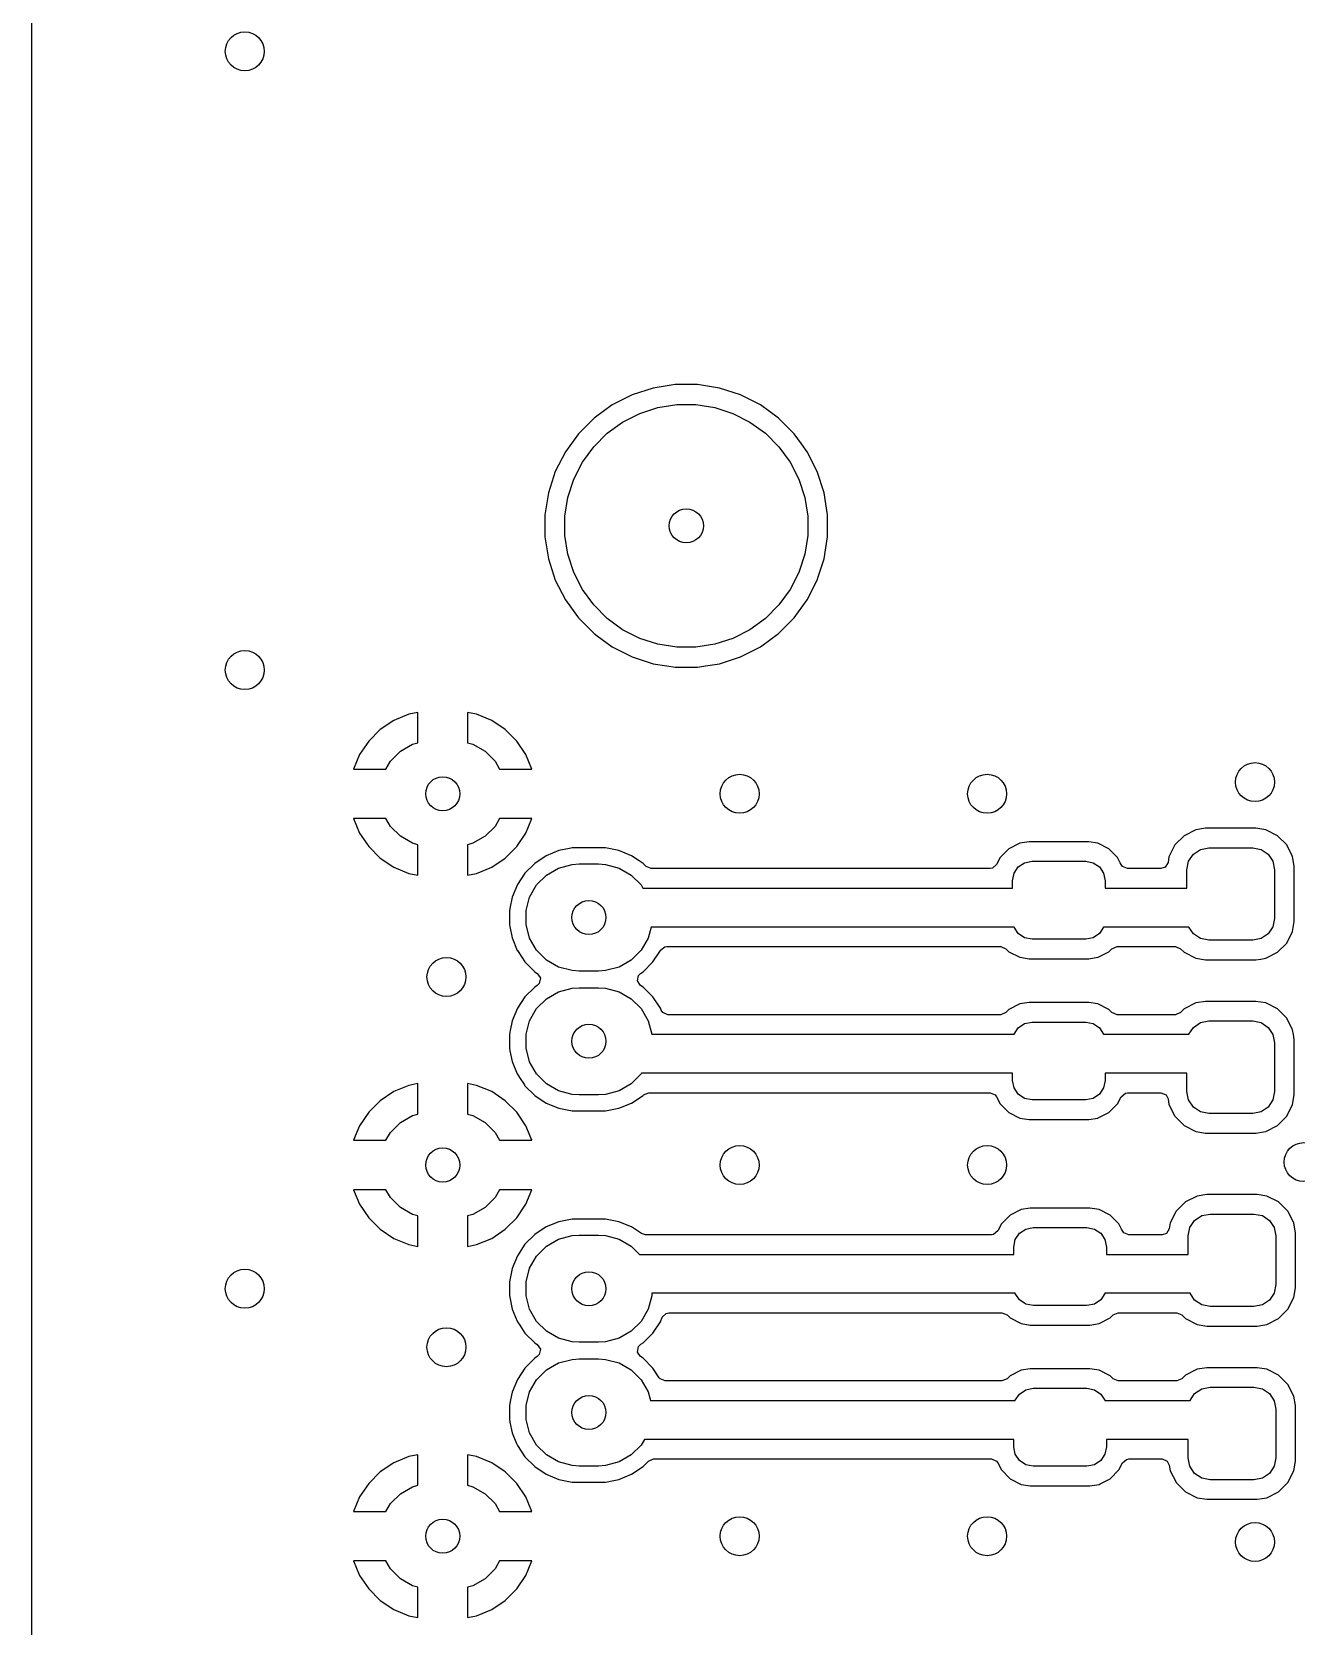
# Model space of a CAD drawing. Extents: x 2.36 to 5.14, y -5.39 to -2.61.
# Drawn here: x 2.364 to 2.875, y -4.636 to -3.992 of the extents above; entities that cross this region are included whole.
import ezdxf

# ---------------------------------------------------------------- set-up
doc = ezdxf.new("R2010")
doc.units = 0
doc.header["$MEASUREMENT"] = 0
doc.layers.add('BLACK', color=7, linetype='CONTINUOUS')

msp = doc.modelspace()

# ---------------------------------------------------------------- linework, layer by layer
at = {"layer": 'BLACK', "linetype": 'CONTINUOUS'}
for p, q in [((2.36396, -4.18724), (2.36396, -3.79236)), ((2.62393, -4.13463), (2.61505, -4.13603)), ((2.63292, -4.13463), (2.62393, -4.13463)), ((2.62393, -4.13463), (2.62393, -4.13463)), ((2.6418, -4.13603), (2.63292, -4.13463)), ((2.63292, -4.13463), (2.63292, -4.13463)), ((2.6065, -4.13881), (2.59849, -4.14289)), ((2.61505, -4.13603), (2.6065, -4.13881)), ((2.61505, -4.13603), (2.61505, -4.13603)), ((2.65035, -4.13881), (2.6418, -4.13603)), ((2.6418, -4.13603), (2.6418, -4.13603)), ((2.65118, -4.13924), (2.65035, -4.13881)), ((2.65035, -4.13881), (2.65035, -4.13881)), ((2.65035, -4.13881), (2.65035, -4.13881)), ((2.65836, -4.14289), (2.65118, -4.13924)), ((2.59122, -4.14817), (2.58487, -4.15453)), ((2.59849, -4.14289), (2.59122, -4.14817)), ((2.60271, -4.14977), (2.60959, -4.14627)), ((2.60959, -4.14627), (2.61694, -4.14388)), ((2.61694, -4.14388), (2.62456, -4.14267)), ((2.62456, -4.14267), (2.63229, -4.14267)), ((2.63229, -4.14267), (2.63991, -4.14388)), ((2.63991, -4.14388), (2.64726, -4.14627)), ((2.64726, -4.14627), (2.65414, -4.14977)), ((2.66563, -4.14817), (2.65836, -4.14289)), ((2.67198, -4.15453), (2.66563, -4.14817)), ((2.66563, -4.14817), (2.66563, -4.14817)), ((2.66563, -4.14817), (2.66563, -4.14817)), ((2.58487, -4.15453), (2.57958, -4.1618)), ((2.591, -4.15977), (2.59646, -4.15431)), ((2.59646, -4.15431), (2.60271, -4.14977)), ((2.65414, -4.14977), (2.66039, -4.15431)), ((2.66039, -4.15431), (2.66585, -4.15977)), ((2.67498, -4.15865), (2.67198, -4.15453)), ((2.67198, -4.15453), (2.67198, -4.15453)), ((2.67198, -4.15453), (2.67198, -4.15453)), ((2.58646, -4.16602), (2.591, -4.15977)), ((2.66585, -4.15977), (2.67039, -4.16602)), ((2.67727, -4.1618), (2.67498, -4.15865)), ((2.57958, -4.1618), (2.5755, -4.16981)), ((2.58296, -4.1729), (2.58646, -4.16602)), ((2.67039, -4.16602), (2.67389, -4.1729)), ((2.68135, -4.16981), (2.67727, -4.1618)), ((2.5755, -4.16981), (2.57273, -4.17836)), ((2.58057, -4.18024), (2.58296, -4.1729)), ((2.67389, -4.1729), (2.67628, -4.18024)), ((2.68413, -4.17836), (2.68135, -4.16981)), ((2.68135, -4.16981), (2.68135, -4.16981)), ((2.68135, -4.16981), (2.68135, -4.16981)), ((2.57273, -4.17836), (2.57132, -4.18724)), ((2.57273, -4.17836), (2.57273, -4.17836)), ((2.57936, -4.18787), (2.58057, -4.18024)), ((2.67628, -4.18024), (2.67749, -4.18787)), ((2.68553, -4.18724), (2.68413, -4.17836)), ((2.68413, -4.17836), (2.68413, -4.17836)), ((2.68413, -4.17836), (2.68413, -4.17836)), ((2.36396, -4.29), (2.36396, -4.18724)), ((2.57132, -4.18724), (2.57132, -4.19623)), ((2.68553, -4.19623), (2.68553, -4.18724)), ((2.57936, -4.19559), (2.57936, -4.18787)), ((2.67749, -4.18787), (2.67749, -4.19559)), ((2.57132, -4.19623), (2.57273, -4.2051)), ((2.58057, -4.20322), (2.57936, -4.19559)), ((2.67749, -4.19559), (2.67628, -4.20322)), ((2.68413, -4.2051), (2.68553, -4.19623)), ((2.57273, -4.2051), (2.57273, -4.20511)), ((2.57273, -4.20511), (2.5755, -4.21365)), ((2.58296, -4.21057), (2.58057, -4.20322)), ((2.67628, -4.20322), (2.67389, -4.21057)), ((2.68178, -4.21231), (2.68413, -4.20511)), ((2.68413, -4.20511), (2.68413, -4.2051)), ((2.68413, -4.2051), (2.68413, -4.2051)), ((2.58646, -4.21745), (2.58296, -4.21057)), ((2.67389, -4.21057), (2.67039, -4.21745)), ((2.68135, -4.21365), (2.68178, -4.21231)), ((2.5755, -4.21365), (2.57958, -4.22166)), ((2.591, -4.22369), (2.58646, -4.21745)), ((2.67039, -4.21745), (2.66585, -4.22369)), ((2.67727, -4.22166), (2.68135, -4.21365)), ((2.57958, -4.22166), (2.5844, -4.2283)), ((2.59646, -4.22915), (2.591, -4.22369)), ((2.66585, -4.22369), (2.66039, -4.22915)), ((2.67198, -4.22893), (2.67727, -4.22166)), ((2.5844, -4.2283), (2.58487, -4.22893)), ((2.58487, -4.22893), (2.59122, -4.23529)), ((2.60271, -4.23369), (2.59646, -4.22915)), ((2.66039, -4.22915), (2.65414, -4.23369)), ((2.66563, -4.23529), (2.67198, -4.22893)), ((2.59122, -4.23529), (2.59122, -4.23529)), ((2.59122, -4.23529), (2.59122, -4.23529)), ((2.59122, -4.23529), (2.59239, -4.23614)), ((2.59239, -4.23614), (2.59849, -4.24057)), ((2.60959, -4.2372), (2.60271, -4.23369)), ((2.61694, -4.23959), (2.60959, -4.2372)), ((2.64726, -4.2372), (2.63991, -4.23959)), ((2.65414, -4.23369), (2.64726, -4.2372)), ((2.65836, -4.24057), (2.66563, -4.23529)), ((2.59849, -4.24057), (2.6065, -4.24465)), ((2.6065, -4.24465), (2.6065, -4.24465)), ((2.6065, -4.24465), (2.6065, -4.24465)), ((2.6065, -4.24465), (2.61505, -4.24743)), ((2.62456, -4.24079), (2.61694, -4.23959)), ((2.63229, -4.24079), (2.62456, -4.24079)), ((2.63991, -4.23959), (2.63229, -4.24079)), ((2.6418, -4.24743), (2.65035, -4.24465)), ((2.65035, -4.24465), (2.65836, -4.24057)), ((2.65035, -4.24465), (2.65035, -4.24465)), ((2.65035, -4.24465), (2.65035, -4.24465)), ((2.61505, -4.24743), (2.61505, -4.24743)), ((2.61505, -4.24743), (2.61505, -4.24743)), ((2.61505, -4.24743), (2.62061, -4.24831)), ((2.62061, -4.24831), (2.62393, -4.24884)), ((2.62393, -4.24884), (2.62393, -4.24884)), ((2.62393, -4.24884), (2.63292, -4.24884)), ((2.63292, -4.24884), (2.63624, -4.24831)), ((2.63624, -4.24831), (2.6418, -4.24743)), ((2.6418, -4.24743), (2.6418, -4.24743)), ((2.6418, -4.24743), (2.6418, -4.24743)), ((2.51021, -4.27034), (2.50473, -4.27401)), ((2.5163, -4.26782), (2.51021, -4.27034)), ((2.52, -4.26709), (2.5163, -4.26782)), ((2.5163, -4.26782), (2.5163, -4.26782)), ((2.52, -4.2794), (2.52, -4.26709)), ((2.5437, -4.26782), (2.54, -4.26709)), ((2.54, -4.26709), (2.54, -4.2794)), ((2.54979, -4.27034), (2.5437, -4.26782)), ((2.5437, -4.26782), (2.5437, -4.26782)), ((2.55527, -4.27401), (2.54979, -4.27034)), ((2.50473, -4.27401), (2.50007, -4.27867)), ((2.50473, -4.27401), (2.50473, -4.27401)), ((2.55993, -4.27867), (2.55527, -4.27401)), ((2.50007, -4.27867), (2.49641, -4.28415)), ((2.50007, -4.27867), (2.50007, -4.27867)), ((2.50888, -4.28682), (2.51288, -4.28282)), ((2.51288, -4.28282), (2.51778, -4.27999)), ((2.51778, -4.27999), (2.52, -4.2794)), ((2.54, -4.2794), (2.54222, -4.27999)), ((2.54222, -4.27999), (2.54712, -4.28282)), ((2.54712, -4.28282), (2.55112, -4.28682)), ((2.56359, -4.28415), (2.55993, -4.27867)), ((2.36396, -4.34723), (2.36396, -4.29)), ((2.49641, -4.28415), (2.49398, -4.29)), ((2.49398, -4.29), (2.50705, -4.29)), ((2.49398, -4.29), (2.49398, -4.29)), ((2.50705, -4.29), (2.50888, -4.28682)), ((2.55112, -4.28682), (2.55295, -4.29)), ((2.55295, -4.29), (2.56602, -4.29)), ((2.56602, -4.29), (2.56359, -4.28415)), ((2.56602, -4.29), (2.56602, -4.29)), ((2.49398, -4.31), (2.49641, -4.31585)), ((2.50705, -4.31), (2.49398, -4.31)), ((2.49641, -4.31585), (2.50007, -4.32133)), ((2.50888, -4.31318), (2.50705, -4.31)), ((2.51288, -4.31718), (2.50888, -4.31318)), ((2.55112, -4.31318), (2.54712, -4.31718)), ((2.55295, -4.31), (2.55112, -4.31318)), ((2.56602, -4.31), (2.55295, -4.31)), ((2.55993, -4.32133), (2.56359, -4.31585)), ((2.56359, -4.31585), (2.56602, -4.31)), ((2.83439, -4.31453), (2.82966, -4.31694)), ((2.83831, -4.31391), (2.83439, -4.31453)), ((2.83439, -4.31453), (2.83439, -4.31453)), ((2.85866, -4.31391), (2.83831, -4.31391)), ((2.83831, -4.31391), (2.83831, -4.31391)), ((2.86259, -4.31453), (2.85866, -4.31391)), ((2.85866, -4.31391), (2.85866, -4.31391)), ((2.86732, -4.31694), (2.86259, -4.31453)), ((2.86259, -4.31453), (2.86259, -4.31453)), ((2.50007, -4.32133), (2.50473, -4.32599)), ((2.51778, -4.32001), (2.51288, -4.31718)), ((2.52, -4.3206), (2.51778, -4.32001)), ((2.52, -4.33291), (2.52, -4.3206)), ((2.54222, -4.32001), (2.54, -4.3206)), ((2.54, -4.3206), (2.54, -4.33291)), ((2.54712, -4.31718), (2.54222, -4.32001)), ((2.55527, -4.32599), (2.55993, -4.32133)), ((2.55993, -4.32133), (2.55993, -4.32133)), ((2.58127, -4.32204), (2.5769, -4.32291)), ((2.58234, -4.32183), (2.58127, -4.32204)), ((2.59577, -4.32183), (2.58234, -4.32183)), ((2.59711, -4.3221), (2.59577, -4.32183)), ((2.60121, -4.32291), (2.59711, -4.3221)), ((2.75879, -4.32223), (2.75526, -4.32576)), ((2.76324, -4.31996), (2.75879, -4.32223)), ((2.76693, -4.31938), (2.76324, -4.31996)), ((2.76324, -4.31996), (2.76324, -4.31996)), ((2.79107, -4.31938), (2.76693, -4.31938)), ((2.79476, -4.31996), (2.79107, -4.31938)), ((2.79921, -4.32223), (2.79476, -4.31996)), ((2.79476, -4.31996), (2.79476, -4.31996)), ((2.79476, -4.31996), (2.79476, -4.31996)), ((2.80274, -4.32576), (2.79921, -4.32223)), ((2.82591, -4.32069), (2.8235, -4.32542)), ((2.82966, -4.31694), (2.82591, -4.32069)), ((2.83337, -4.32439), (2.83624, -4.32247)), ((2.83624, -4.32247), (2.83963, -4.3218)), ((2.83963, -4.3218), (2.85735, -4.3218)), ((2.85735, -4.3218), (2.86074, -4.32247)), ((2.86074, -4.32247), (2.86361, -4.32439)), ((2.87107, -4.32069), (2.86732, -4.31694)), ((2.86732, -4.31694), (2.86732, -4.31694)), ((2.87329, -4.32505), (2.87107, -4.32069)), ((2.50473, -4.32599), (2.51021, -4.32966)), ((2.54979, -4.32966), (2.55527, -4.32599)), ((2.55527, -4.32599), (2.55527, -4.32599)), ((2.56716, -4.32812), (2.56324, -4.33204)), ((2.57178, -4.32504), (2.56716, -4.32812)), ((2.56716, -4.32812), (2.56716, -4.32812)), ((2.5769, -4.32291), (2.57178, -4.32504)), ((2.57683, -4.32999), (2.58229, -4.32853)), ((2.5769, -4.32291), (2.5769, -4.32291)), ((2.58229, -4.32853), (2.58512, -4.32835)), ((2.58512, -4.32835), (2.59299, -4.32835)), ((2.59299, -4.32835), (2.59582, -4.32853)), ((2.59582, -4.32853), (2.60128, -4.32999)), ((2.60634, -4.32504), (2.60121, -4.32291)), ((2.60121, -4.32291), (2.60121, -4.32291)), ((2.60942, -4.3271), (2.60634, -4.32504)), ((2.60634, -4.32504), (2.60634, -4.32504)), ((2.60634, -4.32504), (2.60634, -4.32504)), ((2.61095, -4.32812), (2.60942, -4.3271)), ((2.61218, -4.32935), (2.61095, -4.32812)), ((2.7538, -4.32861), (2.75211, -4.33006)), ((2.75526, -4.32576), (2.7538, -4.32861)), ((2.76261, -4.32958), (2.76516, -4.32787)), ((2.76516, -4.32787), (2.76817, -4.32727)), ((2.76817, -4.32727), (2.78983, -4.32727)), ((2.78983, -4.32727), (2.79284, -4.32787)), ((2.79284, -4.32787), (2.79539, -4.32958)), ((2.80382, -4.32788), (2.80274, -4.32576)), ((2.8042, -4.32861), (2.80382, -4.32788)), ((2.80473, -4.32935), (2.8042, -4.32861)), ((2.82313, -4.32775), (2.82197, -4.32965)), ((2.8235, -4.32542), (2.82313, -4.32775)), ((2.8235, -4.32542), (2.8235, -4.32542)), ((2.83077, -4.33066), (2.83145, -4.32727)), ((2.83145, -4.32727), (2.83337, -4.32439)), ((2.86361, -4.32439), (2.86553, -4.32727)), ((2.86553, -4.32727), (2.8662, -4.33066)), ((2.87348, -4.32542), (2.87329, -4.32505)), ((2.87356, -4.32595), (2.87348, -4.32542)), ((2.87348, -4.32542), (2.87348, -4.32542)), ((2.8741, -4.32934), (2.87356, -4.32595)), ((2.51021, -4.32966), (2.5163, -4.33218)), ((2.5163, -4.33218), (2.5163, -4.33218)), ((2.5163, -4.33218), (2.52, -4.33291)), ((2.52, -4.33291), (2.52, -4.33291)), ((2.54, -4.33291), (2.5437, -4.33218)), ((2.5437, -4.33218), (2.54979, -4.32966)), ((2.5437, -4.33218), (2.5437, -4.33218)), ((2.56324, -4.33204), (2.56015, -4.33666)), ((2.56324, -4.33204), (2.56324, -4.33204)), ((2.56794, -4.33682), (2.57194, -4.33282)), ((2.57194, -4.33282), (2.57683, -4.32999)), ((2.60128, -4.32999), (2.60617, -4.33282)), ((2.60617, -4.33282), (2.61017, -4.33682)), ((2.61424, -4.3302), (2.61218, -4.32935)), ((2.75121, -4.3302), (2.61424, -4.3302)), ((2.75211, -4.33006), (2.75121, -4.3302)), ((2.7603, -4.33515), (2.7609, -4.33213)), ((2.7603, -4.3381), (2.7603, -4.33515)), ((2.7609, -4.33213), (2.76261, -4.32958)), ((2.79539, -4.32958), (2.7971, -4.33213)), ((2.7971, -4.33213), (2.7977, -4.33515)), ((2.7977, -4.33515), (2.7977, -4.3381)), ((2.80679, -4.3302), (2.80473, -4.32935)), ((2.82025, -4.3302), (2.80679, -4.3302)), ((2.82197, -4.32965), (2.82025, -4.3302)), ((2.83077, -4.3381), (2.83077, -4.33066)), ((2.8662, -4.33066), (2.8662, -4.35034)), ((2.8741, -4.35166), (2.8741, -4.32934)), ((2.55803, -4.34178), (2.55711, -4.3464)), ((2.56015, -4.33666), (2.55803, -4.34178)), ((2.55803, -4.34178), (2.55803, -4.34178)), ((2.56365, -4.34717), (2.56511, -4.34171)), ((2.56511, -4.34171), (2.56794, -4.33682)), ((2.61017, -4.33682), (2.61091, -4.3381)), ((2.61091, -4.3381), (2.7603, -4.3381)), ((2.7977, -4.3381), (2.83077, -4.3381)), ((2.36396, -4.44), (2.36396, -4.34723)), ((2.55711, -4.3464), (2.55695, -4.34723)), ((2.55695, -4.34723), (2.55695, -4.35277)), ((2.56365, -4.35283), (2.56365, -4.34717)), ((2.55695, -4.35277), (2.55713, -4.35369)), ((2.55713, -4.35369), (2.55803, -4.35822)), ((2.56511, -4.35829), (2.56365, -4.35283)), ((2.61419, -4.35385), (2.613, -4.35829)), ((2.76089, -4.35385), (2.61419, -4.35385)), ((2.7609, -4.35391), (2.76089, -4.35385)), ((2.76261, -4.35646), (2.7609, -4.35391)), ((2.7971, -4.35391), (2.79539, -4.35646)), ((2.79711, -4.35385), (2.7971, -4.35391)), ((2.83152, -4.35385), (2.79711, -4.35385)), ((2.83337, -4.35661), (2.83152, -4.35385)), ((2.86553, -4.35373), (2.86361, -4.35661)), ((2.8662, -4.35034), (2.86553, -4.35373)), ((2.87348, -4.35558), (2.8741, -4.35166)), ((2.55803, -4.35822), (2.55803, -4.35822)), ((2.55803, -4.35822), (2.56012, -4.36327)), ((2.56794, -4.36318), (2.56511, -4.35829)), ((2.613, -4.35829), (2.61017, -4.36318)), ((2.76516, -4.35817), (2.76261, -4.35646)), ((2.76817, -4.35877), (2.76516, -4.35817)), ((2.78983, -4.35877), (2.76817, -4.35877)), ((2.79284, -4.35817), (2.78983, -4.35877)), ((2.79539, -4.35646), (2.79284, -4.35817)), ((2.83624, -4.35853), (2.83337, -4.35661)), ((2.83963, -4.3592), (2.83624, -4.35853)), ((2.85735, -4.3592), (2.83963, -4.3592)), ((2.86074, -4.35853), (2.85735, -4.3592)), ((2.86361, -4.35661), (2.86074, -4.35853)), ((2.86732, -4.36406), (2.87107, -4.36031)), ((2.87107, -4.36031), (2.87348, -4.35558)), ((2.56012, -4.36327), (2.56015, -4.36334)), ((2.56015, -4.36334), (2.56198, -4.36608)), ((2.56198, -4.36608), (2.56324, -4.36796)), ((2.57194, -4.36718), (2.56794, -4.36318)), ((2.57683, -4.37001), (2.57194, -4.36718)), ((2.60617, -4.36718), (2.60128, -4.37001)), ((2.61017, -4.36318), (2.60617, -4.36718)), ((2.61487, -4.36796), (2.61796, -4.36334)), ((2.61796, -4.36334), (2.61799, -4.36328)), ((2.61796, -4.36334), (2.61796, -4.36334)), ((2.61799, -4.36328), (2.61801, -4.36327)), ((2.61801, -4.36327), (2.61803, -4.36322)), ((2.61803, -4.36322), (2.61805, -4.36323)), ((2.61805, -4.36323), (2.61971, -4.36187)), ((2.61971, -4.36187), (2.62056, -4.36174)), ((2.62056, -4.36174), (2.75551, -4.36174)), ((2.75551, -4.36174), (2.75757, -4.36259)), ((2.75757, -4.36259), (2.75879, -4.36381)), ((2.75879, -4.36381), (2.76324, -4.36608)), ((2.76324, -4.36608), (2.76693, -4.36666)), ((2.76693, -4.36666), (2.79107, -4.36666)), ((2.79107, -4.36666), (2.79476, -4.36608)), ((2.79107, -4.36666), (2.79107, -4.36666)), ((2.79476, -4.36608), (2.79484, -4.36603)), ((2.79476, -4.36608), (2.79476, -4.36608)), ((2.79484, -4.36603), (2.79921, -4.36381)), ((2.79921, -4.36381), (2.80043, -4.36259)), ((2.80043, -4.36259), (2.80249, -4.36174)), ((2.80249, -4.36174), (2.82613, -4.36174)), ((2.82613, -4.36174), (2.82819, -4.36259)), ((2.82819, -4.36259), (2.82966, -4.36406)), ((2.82966, -4.36406), (2.83439, -4.36647)), ((2.83439, -4.36647), (2.83831, -4.36709)), ((2.83831, -4.36709), (2.83831, -4.36709)), ((2.83831, -4.36709), (2.85866, -4.36709)), ((2.85866, -4.36709), (2.86063, -4.36678)), ((2.86063, -4.36678), (2.86259, -4.36647)), ((2.86259, -4.36647), (2.86732, -4.36406)), ((2.56324, -4.36796), (2.56716, -4.37188)), ((2.56716, -4.37188), (2.5682, -4.37258)), ((2.5682, -4.37258), (2.56944, -4.37443)), ((2.58229, -4.37147), (2.57683, -4.37001)), ((2.58512, -4.37165), (2.58229, -4.37147)), ((2.59299, -4.37165), (2.58512, -4.37165)), ((2.59582, -4.37147), (2.59299, -4.37165)), ((2.60128, -4.37001), (2.59582, -4.37147)), ((2.60867, -4.37557), (2.6091, -4.37338)), ((2.6091, -4.37338), (2.60991, -4.37258)), ((2.60991, -4.37258), (2.61095, -4.37188)), ((2.61095, -4.37188), (2.61487, -4.36796)), ((2.56716, -4.37812), (2.56324, -4.38204)), ((2.5682, -4.37742), (2.56716, -4.37812)), ((2.56716, -4.37812), (2.56716, -4.37812)), ((2.56901, -4.37662), (2.5682, -4.37742)), ((2.56944, -4.37443), (2.56901, -4.37662)), ((2.57194, -4.38282), (2.57683, -4.37999)), ((2.57683, -4.37999), (2.58229, -4.37853)), ((2.58229, -4.37853), (2.58512, -4.37835)), ((2.58512, -4.37835), (2.59299, -4.37835)), ((2.59299, -4.37835), (2.59582, -4.37853)), ((2.59582, -4.37853), (2.60128, -4.37999)), ((2.60128, -4.37999), (2.60617, -4.38282)), ((2.60991, -4.37742), (2.60867, -4.37557)), ((2.61095, -4.37812), (2.60991, -4.37742)), ((2.61487, -4.38204), (2.61095, -4.37812)), ((2.61095, -4.37812), (2.61095, -4.37812)), ((2.56015, -4.38666), (2.55803, -4.39178)), ((2.56324, -4.38204), (2.56015, -4.38666)), ((2.56324, -4.38204), (2.56324, -4.38204)), ((2.56511, -4.39171), (2.56794, -4.38682)), ((2.56794, -4.38682), (2.57194, -4.38282)), ((2.60617, -4.38282), (2.61017, -4.38682)), ((2.61017, -4.38682), (2.613, -4.39171)), ((2.61796, -4.38666), (2.61487, -4.38204)), ((2.61829, -4.38746), (2.61796, -4.38666)), ((2.76324, -4.38492), (2.75879, -4.38719)), ((2.76693, -4.38434), (2.76324, -4.38492)), ((2.76324, -4.38492), (2.76324, -4.38492)), ((2.79107, -4.38434), (2.76693, -4.38434)), ((2.79476, -4.38492), (2.79107, -4.38434)), ((2.79921, -4.38719), (2.79476, -4.38492)), ((2.79476, -4.38492), (2.79476, -4.38492)), ((2.79476, -4.38492), (2.79476, -4.38492)), ((2.82966, -4.38694), (2.82819, -4.38841)), ((2.83439, -4.38453), (2.82966, -4.38694)), ((2.82966, -4.38694), (2.82966, -4.38694)), ((2.83831, -4.38391), (2.83439, -4.38453)), ((2.83439, -4.38453), (2.83439, -4.38453)), ((2.85866, -4.38391), (2.83831, -4.38391)), ((2.83831, -4.38391), (2.83831, -4.38391)), ((2.86259, -4.38453), (2.85866, -4.38391)), ((2.85866, -4.38391), (2.85866, -4.38391)), ((2.86732, -4.38694), (2.86259, -4.38453)), ((2.86259, -4.38453), (2.86259, -4.38453)), ((2.87107, -4.39069), (2.86732, -4.38694)), ((2.86732, -4.38694), (2.86732, -4.38694)), ((2.55803, -4.39178), (2.55726, -4.39567)), ((2.55803, -4.39178), (2.55803, -4.39178)), ((2.56365, -4.39717), (2.56511, -4.39171)), ((2.613, -4.39171), (2.61446, -4.39715)), ((2.61892, -4.38841), (2.61829, -4.38746)), ((2.62098, -4.38926), (2.61892, -4.38841)), ((2.75551, -4.38926), (2.62098, -4.38926)), ((2.75757, -4.38841), (2.75551, -4.38926)), ((2.75879, -4.38719), (2.75757, -4.38841)), ((2.76261, -4.39454), (2.76516, -4.39283)), ((2.76516, -4.39283), (2.76817, -4.39223)), ((2.76817, -4.39223), (2.78983, -4.39223)), ((2.78983, -4.39223), (2.79284, -4.39283)), ((2.79284, -4.39283), (2.79539, -4.39454)), ((2.80043, -4.38841), (2.79921, -4.38719)), ((2.79921, -4.38719), (2.79921, -4.38719)), ((2.80249, -4.38926), (2.80043, -4.38841)), ((2.82613, -4.38926), (2.80249, -4.38926)), ((2.82819, -4.38841), (2.82613, -4.38926)), ((2.83337, -4.39439), (2.83624, -4.39247)), ((2.83624, -4.39247), (2.83963, -4.3918)), ((2.83963, -4.3918), (2.85735, -4.3918)), ((2.85735, -4.3918), (2.86074, -4.39247)), ((2.86074, -4.39247), (2.86361, -4.39439)), ((2.87333, -4.39514), (2.87107, -4.39069)), ((2.55726, -4.39567), (2.55695, -4.39723)), ((2.55695, -4.39723), (2.55695, -4.40277)), ((2.56365, -4.40283), (2.56365, -4.39717)), ((2.61446, -4.39715), (2.76089, -4.39715)), ((2.76089, -4.39715), (2.7609, -4.39709)), ((2.7609, -4.39709), (2.76261, -4.39454)), ((2.79539, -4.39454), (2.7971, -4.39709)), ((2.7971, -4.39709), (2.79711, -4.39715)), ((2.79711, -4.39715), (2.83152, -4.39715)), ((2.83152, -4.39715), (2.83337, -4.39439)), ((2.86361, -4.39439), (2.86553, -4.39727)), ((2.86553, -4.39727), (2.8662, -4.40066)), ((2.87348, -4.39542), (2.87333, -4.39514)), ((2.87376, -4.39723), (2.87348, -4.39542)), ((2.87348, -4.39542), (2.87348, -4.39542)), ((2.8741, -4.39934), (2.87376, -4.39723)), ((2.8741, -4.42166), (2.8741, -4.39934)), ((2.55695, -4.40277), (2.55718, -4.40392)), ((2.55718, -4.40392), (2.55803, -4.40822)), ((2.56511, -4.40829), (2.56365, -4.40283)), ((2.8662, -4.40066), (2.8662, -4.42034)), ((2.55803, -4.40822), (2.55803, -4.40822)), ((2.55803, -4.40822), (2.56008, -4.41317)), ((2.56794, -4.41318), (2.56511, -4.40829)), ((2.5163, -4.41782), (2.51021, -4.42034)), ((2.52, -4.41709), (2.5163, -4.41782)), ((2.5163, -4.41782), (2.5163, -4.41782)), ((2.52, -4.4294), (2.52, -4.41709)), ((2.5437, -4.41782), (2.54, -4.41709)), ((2.54, -4.41709), (2.54, -4.4294)), ((2.54979, -4.42034), (2.5437, -4.41782)), ((2.5437, -4.41782), (2.5437, -4.41782)), ((2.56008, -4.41317), (2.56015, -4.41334)), ((2.56015, -4.41334), (2.56103, -4.41465)), ((2.56103, -4.41465), (2.56301, -4.41761)), ((2.56301, -4.41761), (2.56324, -4.41796)), ((2.56324, -4.41796), (2.56716, -4.42188)), ((2.57194, -4.41718), (2.56794, -4.41318)), ((2.57683, -4.42001), (2.57194, -4.41718)), ((2.60617, -4.41718), (2.60128, -4.42001)), ((2.61017, -4.41318), (2.60617, -4.41718)), ((2.61033, -4.4129), (2.61017, -4.41318)), ((2.7603, -4.4129), (2.61033, -4.4129)), ((2.7603, -4.41585), (2.7603, -4.4129)), ((2.7609, -4.41887), (2.7603, -4.41585)), ((2.76261, -4.42142), (2.7609, -4.41887)), ((2.7971, -4.41887), (2.79539, -4.42142)), ((2.7977, -4.41585), (2.7971, -4.41887)), ((2.83077, -4.4129), (2.7977, -4.4129)), ((2.7977, -4.4129), (2.7977, -4.41585)), ((2.83077, -4.42034), (2.83077, -4.4129)), ((2.50473, -4.42401), (2.50007, -4.42867)), ((2.51021, -4.42034), (2.50473, -4.42401)), ((2.50473, -4.42401), (2.50473, -4.42401)), ((2.55527, -4.42401), (2.54979, -4.42034)), ((2.55993, -4.42867), (2.55527, -4.42401)), ((2.56716, -4.42188), (2.57177, -4.42496)), ((2.57177, -4.42496), (2.5769, -4.42709)), ((2.58229, -4.42147), (2.57683, -4.42001)), ((2.58512, -4.42165), (2.58229, -4.42147)), ((2.59299, -4.42165), (2.58512, -4.42165)), ((2.59582, -4.42147), (2.59299, -4.42165)), ((2.60128, -4.42001), (2.59582, -4.42147)), ((2.60121, -4.42709), (2.60634, -4.42496)), ((2.60634, -4.42496), (2.61095, -4.42188)), ((2.61095, -4.42188), (2.61118, -4.42165)), ((2.61118, -4.42165), (2.61324, -4.4208)), ((2.61324, -4.4208), (2.75121, -4.4208)), ((2.75121, -4.4208), (2.75327, -4.42165)), ((2.75327, -4.42165), (2.7538, -4.42239)), ((2.7538, -4.42239), (2.75526, -4.42524)), ((2.75526, -4.42524), (2.75879, -4.42877)), ((2.76516, -4.42313), (2.76261, -4.42142)), ((2.76817, -4.42373), (2.76516, -4.42313)), ((2.78983, -4.42373), (2.76817, -4.42373)), ((2.79284, -4.42313), (2.78983, -4.42373)), ((2.79539, -4.42142), (2.79284, -4.42313)), ((2.79921, -4.42877), (2.80274, -4.42524)), ((2.80274, -4.42524), (2.8042, -4.42239)), ((2.8042, -4.42239), (2.80589, -4.42094)), ((2.80589, -4.42094), (2.80679, -4.4208)), ((2.80679, -4.4208), (2.82025, -4.4208)), ((2.82025, -4.4208), (2.82231, -4.42165)), ((2.82231, -4.42165), (2.82313, -4.42325)), ((2.82313, -4.42325), (2.8235, -4.42558)), ((2.8235, -4.42558), (2.8235, -4.42558)), ((2.8235, -4.42558), (2.82577, -4.43003)), ((2.83145, -4.42373), (2.83077, -4.42034)), ((2.83337, -4.42661), (2.83145, -4.42373)), ((2.86553, -4.42373), (2.86361, -4.42661)), ((2.8662, -4.42034), (2.86553, -4.42373)), ((2.87107, -4.43031), (2.87348, -4.42558)), ((2.87348, -4.42558), (2.8741, -4.42166)), ((2.50007, -4.42867), (2.49641, -4.43415)), ((2.50007, -4.42867), (2.50007, -4.42867)), ((2.51288, -4.43282), (2.51778, -4.42999)), ((2.51778, -4.42999), (2.52, -4.4294)), ((2.54, -4.4294), (2.54222, -4.42999)), ((2.54222, -4.42999), (2.54712, -4.43282)), ((2.56359, -4.43415), (2.55993, -4.42867)), ((2.5769, -4.42709), (2.58234, -4.42817)), ((2.58234, -4.42817), (2.58234, -4.42817)), ((2.58234, -4.42817), (2.59577, -4.42817)), ((2.59577, -4.42817), (2.60121, -4.42709)), ((2.59577, -4.42817), (2.59577, -4.42817)), ((2.75879, -4.42877), (2.76324, -4.43104)), ((2.76324, -4.43104), (2.76693, -4.43162)), ((2.76693, -4.43162), (2.79107, -4.43162)), ((2.79107, -4.43162), (2.79476, -4.43104)), ((2.79107, -4.43162), (2.79107, -4.43162)), ((2.79476, -4.43104), (2.79484, -4.43099)), ((2.79476, -4.43104), (2.79476, -4.43104)), ((2.79484, -4.43099), (2.79921, -4.42877)), ((2.82577, -4.43003), (2.82591, -4.43031)), ((2.82591, -4.43031), (2.82966, -4.43406)), ((2.83624, -4.42853), (2.83337, -4.42661)), ((2.83963, -4.4292), (2.83624, -4.42853)), ((2.85735, -4.4292), (2.83963, -4.4292)), ((2.86074, -4.42853), (2.85735, -4.4292)), ((2.86361, -4.42661), (2.86074, -4.42853)), ((2.86732, -4.43406), (2.87107, -4.43031)), ((2.49641, -4.43415), (2.49398, -4.44)), ((2.50705, -4.44), (2.50888, -4.43682)), ((2.50888, -4.43682), (2.51288, -4.43282)), ((2.54712, -4.43282), (2.55112, -4.43682)), ((2.55112, -4.43682), (2.55295, -4.44)), ((2.56602, -4.44), (2.56359, -4.43415)), ((2.82966, -4.43406), (2.83439, -4.43647)), ((2.83439, -4.43647), (2.83831, -4.43709)), ((2.83831, -4.43709), (2.83831, -4.43709)), ((2.83831, -4.43709), (2.85866, -4.43709)), ((2.85866, -4.43709), (2.86171, -4.43661)), ((2.86171, -4.43661), (2.86259, -4.43647)), ((2.86259, -4.43647), (2.86732, -4.43406)), ((2.36396, -4.49723), (2.36396, -4.44)), ((2.49398, -4.44), (2.50705, -4.44)), ((2.49398, -4.44), (2.49398, -4.44)), ((2.55295, -4.44), (2.56602, -4.44)), ((2.56602, -4.44), (2.56602, -4.44)), ((2.49398, -4.46), (2.49641, -4.46585)), ((2.50705, -4.46), (2.49398, -4.46)), ((2.50888, -4.46318), (2.50705, -4.46)), ((2.51288, -4.46718), (2.50888, -4.46318)), ((2.55112, -4.46318), (2.54712, -4.46718)), ((2.55295, -4.46), (2.55112, -4.46318)), ((2.56602, -4.46), (2.55295, -4.46)), ((2.56359, -4.46585), (2.56602, -4.46)), ((2.83489, -4.46253), (2.83016, -4.46494)), ((2.83881, -4.46191), (2.83489, -4.46253)), ((2.83489, -4.46253), (2.83489, -4.46253)), ((2.85916, -4.46191), (2.83881, -4.46191)), ((2.83881, -4.46191), (2.83881, -4.46191)), ((2.86309, -4.46253), (2.85916, -4.46191)), ((2.85916, -4.46191), (2.85916, -4.46191)), ((2.86782, -4.46494), (2.86309, -4.46253)), ((2.86309, -4.46253), (2.86309, -4.46253)), ((2.49641, -4.46585), (2.50007, -4.47133)), ((2.51778, -4.47001), (2.51288, -4.46718)), ((2.52, -4.4706), (2.51778, -4.47001)), ((2.52, -4.48291), (2.52, -4.4706)), ((2.54222, -4.47001), (2.54, -4.4706)), ((2.54, -4.4706), (2.54, -4.48291)), ((2.54712, -4.46718), (2.54222, -4.47001)), ((2.55993, -4.47133), (2.56359, -4.46585)), ((2.75929, -4.47023), (2.75576, -4.47376)), ((2.76374, -4.46796), (2.75929, -4.47023)), ((2.76743, -4.46738), (2.76374, -4.46796)), ((2.76374, -4.46796), (2.76374, -4.46796)), ((2.79157, -4.46738), (2.76743, -4.46738)), ((2.79526, -4.46796), (2.79157, -4.46738)), ((2.79971, -4.47023), (2.79526, -4.46796)), ((2.79526, -4.46796), (2.79526, -4.46796)), ((2.79526, -4.46796), (2.79526, -4.46796)), ((2.80324, -4.47376), (2.79971, -4.47023)), ((2.82641, -4.46869), (2.824, -4.47342)), ((2.83016, -4.46494), (2.82641, -4.46869)), ((2.83387, -4.47239), (2.83674, -4.47047)), ((2.83674, -4.47047), (2.84013, -4.4698)), ((2.84013, -4.4698), (2.85785, -4.4698)), ((2.85785, -4.4698), (2.86124, -4.47047)), ((2.86124, -4.47047), (2.86411, -4.47239)), ((2.87157, -4.46869), (2.86782, -4.46494)), ((2.86782, -4.46494), (2.86782, -4.46494)), ((2.87379, -4.47305), (2.87157, -4.46869)), ((2.50007, -4.47133), (2.50473, -4.47599)), ((2.50473, -4.47599), (2.51021, -4.47966)), ((2.54979, -4.47966), (2.55527, -4.47599)), ((2.55527, -4.47599), (2.55993, -4.47133)), ((2.55527, -4.47599), (2.55527, -4.47599)), ((2.55993, -4.47133), (2.55993, -4.47133)), ((2.57178, -4.47504), (2.56716, -4.47812)), ((2.5769, -4.47291), (2.57178, -4.47504)), ((2.58168, -4.47196), (2.5769, -4.47291)), ((2.5769, -4.47291), (2.5769, -4.47291)), ((2.58234, -4.47183), (2.58168, -4.47196)), ((2.59577, -4.47183), (2.58234, -4.47183)), ((2.59711, -4.4721), (2.59577, -4.47183)), ((2.60121, -4.47291), (2.59711, -4.4721)), ((2.60634, -4.47504), (2.60121, -4.47291)), ((2.60121, -4.47291), (2.60121, -4.47291)), ((2.6087, -4.47661), (2.60634, -4.47504)), ((2.60634, -4.47504), (2.60634, -4.47504)), ((2.60634, -4.47504), (2.60634, -4.47504)), ((2.61034, -4.47771), (2.6087, -4.47661)), ((2.7543, -4.47661), (2.75261, -4.47806)), ((2.75576, -4.47376), (2.7543, -4.47661)), ((2.76311, -4.47758), (2.76566, -4.47587)), ((2.76566, -4.47587), (2.76867, -4.47527)), ((2.76867, -4.47527), (2.79033, -4.47527)), ((2.79033, -4.47527), (2.79334, -4.47587)), ((2.79334, -4.47587), (2.79589, -4.47758)), ((2.80432, -4.47588), (2.80324, -4.47376)), ((2.8047, -4.47661), (2.80432, -4.47588)), ((2.80523, -4.47735), (2.8047, -4.47661)), ((2.82363, -4.47575), (2.82246, -4.47765)), ((2.824, -4.47342), (2.82363, -4.47575)), ((2.824, -4.47342), (2.824, -4.47342)), ((2.83127, -4.47866), (2.83195, -4.47527)), ((2.83195, -4.47527), (2.83387, -4.47239)), ((2.86411, -4.47239), (2.86603, -4.47527)), ((2.86603, -4.47527), (2.8667, -4.47866)), ((2.87398, -4.47342), (2.87379, -4.47305)), ((2.87439, -4.47599), (2.87398, -4.47342)), ((2.87398, -4.47342), (2.87398, -4.47342)), ((2.8746, -4.47734), (2.87439, -4.47599)), ((2.51021, -4.47966), (2.5163, -4.48218)), ((2.5163, -4.48218), (2.5163, -4.48218)), ((2.5163, -4.48218), (2.52, -4.48291)), ((2.52, -4.48291), (2.52, -4.48291)), ((2.54, -4.48291), (2.5437, -4.48218)), ((2.5437, -4.48218), (2.54979, -4.47966)), ((2.5437, -4.48218), (2.5437, -4.48218)), ((2.56324, -4.48204), (2.56015, -4.48666)), ((2.56716, -4.47812), (2.56324, -4.48204)), ((2.56324, -4.48204), (2.56324, -4.48204)), ((2.56716, -4.47812), (2.56716, -4.47812)), ((2.56794, -4.48682), (2.57194, -4.48282)), ((2.57194, -4.48282), (2.57683, -4.47999)), ((2.57683, -4.47999), (2.58229, -4.47853)), ((2.58229, -4.47853), (2.58512, -4.47835)), ((2.58512, -4.47835), (2.59299, -4.47835)), ((2.59299, -4.47835), (2.59582, -4.47853)), ((2.59582, -4.47853), (2.60128, -4.47999)), ((2.60128, -4.47999), (2.60617, -4.48282)), ((2.60617, -4.48282), (2.60945, -4.4861)), ((2.61196, -4.4782), (2.61034, -4.47771)), ((2.75171, -4.4782), (2.61196, -4.4782)), ((2.75261, -4.47806), (2.75171, -4.4782)), ((2.7608, -4.48315), (2.7614, -4.48013)), ((2.7608, -4.4861), (2.7608, -4.48315)), ((2.7614, -4.48013), (2.76311, -4.47758)), ((2.79589, -4.47758), (2.7976, -4.48013)), ((2.7976, -4.48013), (2.7982, -4.48315)), ((2.7982, -4.48315), (2.7982, -4.4861)), ((2.80729, -4.4782), (2.80523, -4.47735)), ((2.82075, -4.4782), (2.80729, -4.4782)), ((2.82246, -4.47765), (2.82075, -4.4782)), ((2.83127, -4.4861), (2.83127, -4.47866)), ((2.8667, -4.47866), (2.8667, -4.49834)), ((2.8746, -4.49966), (2.8746, -4.47734)), ((2.56015, -4.48666), (2.55803, -4.49178)), ((2.56511, -4.49171), (2.56794, -4.48682)), ((2.60945, -4.4861), (2.7608, -4.4861)), ((2.7982, -4.4861), (2.83127, -4.4861)), ((2.55803, -4.49178), (2.55695, -4.49723)), ((2.55803, -4.49178), (2.55803, -4.49178)), ((2.56365, -4.49717), (2.56511, -4.49171)), ((2.36396, -4.59), (2.36396, -4.49723)), ((2.55695, -4.49723), (2.55695, -4.50277)), ((2.55695, -4.50277), (2.55803, -4.50822)), ((2.56365, -4.50283), (2.56365, -4.49717)), ((2.56511, -4.50829), (2.56365, -4.50283)), ((2.61446, -4.50283), (2.613, -4.50829)), ((2.76139, -4.50185), (2.61446, -4.50185)), ((2.61446, -4.50185), (2.61446, -4.50283)), ((2.7614, -4.50191), (2.76139, -4.50185)), ((2.76311, -4.50446), (2.7614, -4.50191)), ((2.7976, -4.50191), (2.79589, -4.50446)), ((2.79761, -4.50185), (2.7976, -4.50191)), ((2.83202, -4.50185), (2.79761, -4.50185)), ((2.83387, -4.50461), (2.83202, -4.50185)), ((2.86603, -4.50173), (2.86411, -4.50461)), ((2.8667, -4.49834), (2.86603, -4.50173)), ((2.87398, -4.50358), (2.8746, -4.49966)), ((2.55803, -4.50822), (2.55803, -4.50822)), ((2.55803, -4.50822), (2.56003, -4.51305)), ((2.56794, -4.51318), (2.56511, -4.50829)), ((2.613, -4.50829), (2.61017, -4.51318)), ((2.76566, -4.50617), (2.76311, -4.50446)), ((2.76867, -4.50677), (2.76566, -4.50617)), ((2.79033, -4.50677), (2.76867, -4.50677)), ((2.79334, -4.50617), (2.79033, -4.50677)), ((2.79589, -4.50446), (2.79334, -4.50617)), ((2.83674, -4.50653), (2.83387, -4.50461)), ((2.84013, -4.5072), (2.83674, -4.50653)), ((2.85785, -4.5072), (2.84013, -4.5072)), ((2.86124, -4.50653), (2.85785, -4.5072)), ((2.86411, -4.50461), (2.86124, -4.50653)), ((2.86782, -4.51206), (2.87157, -4.50831)), ((2.87157, -4.50831), (2.87398, -4.50358)), ((2.56003, -4.51305), (2.56015, -4.51334)), ((2.56015, -4.51334), (2.56109, -4.51474)), ((2.56109, -4.51474), (2.56324, -4.51796)), ((2.57194, -4.51718), (2.56794, -4.51318)), ((2.61017, -4.51318), (2.60617, -4.51718)), ((2.61487, -4.51796), (2.61796, -4.51334)), ((2.61796, -4.51334), (2.6187, -4.51154)), ((2.6187, -4.51154), (2.62028, -4.50996)), ((2.62028, -4.50996), (2.62139, -4.50974)), ((2.62139, -4.50974), (2.75601, -4.50974)), ((2.75601, -4.50974), (2.75807, -4.51059)), ((2.75807, -4.51059), (2.75929, -4.51181)), ((2.75929, -4.51181), (2.76374, -4.51408)), ((2.76374, -4.51408), (2.76743, -4.51466)), ((2.76743, -4.51466), (2.79157, -4.51466)), ((2.79157, -4.51466), (2.79526, -4.51408)), ((2.79157, -4.51466), (2.79157, -4.51466)), ((2.79526, -4.51408), (2.79534, -4.51403)), ((2.79526, -4.51408), (2.79526, -4.51408)), ((2.79534, -4.51403), (2.79971, -4.51181)), ((2.79971, -4.51181), (2.80093, -4.51059)), ((2.80093, -4.51059), (2.80299, -4.50974)), ((2.80299, -4.50974), (2.82663, -4.50974)), ((2.82663, -4.50974), (2.82869, -4.51059)), ((2.82869, -4.51059), (2.83016, -4.51206)), ((2.83016, -4.51206), (2.83489, -4.51447)), ((2.83489, -4.51447), (2.83881, -4.51509)), ((2.83881, -4.51509), (2.83881, -4.51509)), ((2.83881, -4.51509), (2.85916, -4.51509)), ((2.85916, -4.51509), (2.86142, -4.51474)), ((2.86142, -4.51474), (2.86309, -4.51447)), ((2.86309, -4.51447), (2.86782, -4.51206)), ((2.56324, -4.51796), (2.56716, -4.52188)), ((2.56716, -4.52188), (2.5682, -4.52258)), ((2.57683, -4.52001), (2.57194, -4.51718)), ((2.58229, -4.52147), (2.57683, -4.52001)), ((2.58512, -4.52165), (2.58229, -4.52147)), ((2.59299, -4.52165), (2.58512, -4.52165)), ((2.59582, -4.52147), (2.59299, -4.52165)), ((2.60128, -4.52001), (2.59582, -4.52147)), ((2.60617, -4.51718), (2.60128, -4.52001)), ((2.61011, -4.52244), (2.61095, -4.52188)), ((2.61095, -4.52188), (2.61487, -4.51796)), ((2.56716, -4.52812), (2.56324, -4.53204)), ((2.5682, -4.52742), (2.56716, -4.52812)), ((2.56716, -4.52812), (2.56716, -4.52812)), ((2.5682, -4.52258), (2.56944, -4.52443)), ((2.56901, -4.52662), (2.5682, -4.52742)), ((2.56944, -4.52443), (2.56901, -4.52662)), ((2.57683, -4.52999), (2.58229, -4.52853)), ((2.58229, -4.52853), (2.58512, -4.52835)), ((2.58512, -4.52835), (2.59299, -4.52835)), ((2.59299, -4.52835), (2.59582, -4.52853)), ((2.59582, -4.52853), (2.60128, -4.52999)), ((2.60867, -4.52557), (2.6091, -4.52338)), ((2.60991, -4.52742), (2.60867, -4.52557)), ((2.6091, -4.52338), (2.60991, -4.52258)), ((2.60991, -4.52258), (2.61011, -4.52244)), ((2.61095, -4.52812), (2.60991, -4.52742)), ((2.61487, -4.53204), (2.61095, -4.52812)), ((2.61095, -4.52812), (2.61095, -4.52812)), ((2.56324, -4.53204), (2.56015, -4.53666)), ((2.56324, -4.53204), (2.56324, -4.53204)), ((2.56794, -4.53682), (2.57194, -4.53282)), ((2.57194, -4.53282), (2.57683, -4.52999)), ((2.60128, -4.52999), (2.60617, -4.53282)), ((2.60617, -4.53282), (2.61017, -4.53682)), ((2.61749, -4.53597), (2.61487, -4.53204)), ((2.75929, -4.53519), (2.75807, -4.53641)), ((2.76374, -4.53292), (2.75929, -4.53519)), ((2.76743, -4.53234), (2.76374, -4.53292)), ((2.76374, -4.53292), (2.76374, -4.53292)), ((2.79157, -4.53234), (2.76743, -4.53234)), ((2.79526, -4.53292), (2.79157, -4.53234)), ((2.79971, -4.53519), (2.79526, -4.53292)), ((2.79526, -4.53292), (2.79526, -4.53292)), ((2.79526, -4.53292), (2.79526, -4.53292)), ((2.80093, -4.53641), (2.79971, -4.53519)), ((2.79971, -4.53519), (2.79971, -4.53519)), ((2.83016, -4.53494), (2.82869, -4.53641)), ((2.83489, -4.53253), (2.83016, -4.53494)), ((2.83016, -4.53494), (2.83016, -4.53494)), ((2.83881, -4.53191), (2.83489, -4.53253)), ((2.83489, -4.53253), (2.83489, -4.53253)), ((2.85916, -4.53191), (2.83881, -4.53191)), ((2.83881, -4.53191), (2.83881, -4.53191)), ((2.86309, -4.53253), (2.85916, -4.53191)), ((2.85916, -4.53191), (2.85916, -4.53191)), ((2.86782, -4.53494), (2.86309, -4.53253)), ((2.86309, -4.53253), (2.86309, -4.53253)), ((2.87157, -4.53869), (2.86782, -4.53494)), ((2.56015, -4.53666), (2.55803, -4.54178)), ((2.56511, -4.54171), (2.56794, -4.53682)), ((2.61017, -4.53682), (2.613, -4.54171)), ((2.61786, -4.53641), (2.61749, -4.53597)), ((2.61992, -4.53726), (2.61786, -4.53641)), ((2.75601, -4.53726), (2.61992, -4.53726)), ((2.75807, -4.53641), (2.75601, -4.53726)), ((2.76311, -4.54254), (2.76566, -4.54083)), ((2.76566, -4.54083), (2.76867, -4.54023)), ((2.76867, -4.54023), (2.79033, -4.54023)), ((2.79033, -4.54023), (2.79334, -4.54083)), ((2.79334, -4.54083), (2.79589, -4.54254)), ((2.80299, -4.53726), (2.80093, -4.53641)), ((2.82663, -4.53726), (2.80299, -4.53726)), ((2.82869, -4.53641), (2.82663, -4.53726)), ((2.83387, -4.54239), (2.83674, -4.54047)), ((2.83674, -4.54047), (2.84013, -4.5398)), ((2.84013, -4.5398), (2.85785, -4.5398)), ((2.85785, -4.5398), (2.86124, -4.54047)), ((2.86124, -4.54047), (2.86411, -4.54239)), ((2.87398, -4.54342), (2.87157, -4.53869)), ((2.5574, -4.54494), (2.55695, -4.54723)), ((2.55695, -4.54723), (2.55695, -4.55277)), ((2.55803, -4.54178), (2.5574, -4.54494)), ((2.55803, -4.54178), (2.55803, -4.54178)), ((2.56365, -4.54717), (2.56511, -4.54171)), ((2.56365, -4.55283), (2.56365, -4.54717)), ((2.613, -4.54171), (2.61392, -4.54515)), ((2.61392, -4.54515), (2.76139, -4.54515)), ((2.76139, -4.54515), (2.7614, -4.54509)), ((2.7614, -4.54509), (2.76311, -4.54254)), ((2.79589, -4.54254), (2.7976, -4.54509)), ((2.7976, -4.54509), (2.79761, -4.54515)), ((2.79761, -4.54515), (2.83202, -4.54515)), ((2.83202, -4.54515), (2.83387, -4.54239)), ((2.86411, -4.54239), (2.86603, -4.54527)), ((2.86603, -4.54527), (2.8667, -4.54866)), ((2.87458, -4.54723), (2.87398, -4.54342)), ((2.87398, -4.54342), (2.87398, -4.54342)), ((2.8746, -4.54734), (2.87458, -4.54723)), ((2.8746, -4.56966), (2.8746, -4.54734)), ((2.55695, -4.55277), (2.55717, -4.55386)), ((2.55717, -4.55386), (2.55803, -4.55822)), ((2.56511, -4.55829), (2.56365, -4.55283)), ((2.8667, -4.54866), (2.8667, -4.56834)), ((2.55803, -4.55822), (2.55803, -4.55822)), ((2.55803, -4.55822), (2.55984, -4.56259)), ((2.56794, -4.56318), (2.56511, -4.55829)), ((2.61149, -4.5609), (2.61017, -4.56318)), ((2.7608, -4.5609), (2.61149, -4.5609)), ((2.7608, -4.56385), (2.7608, -4.5609)), ((2.83127, -4.5609), (2.7982, -4.5609)), ((2.7982, -4.5609), (2.7982, -4.56385)), ((2.83127, -4.56834), (2.83127, -4.5609)), ((2.52, -4.56709), (2.5163, -4.56782)), ((2.52, -4.5794), (2.52, -4.56709)), ((2.5437, -4.56782), (2.54, -4.56709)), ((2.54, -4.56709), (2.54, -4.5794)), ((2.55984, -4.56259), (2.56015, -4.56334)), ((2.56015, -4.56334), (2.56324, -4.56796)), ((2.57194, -4.56718), (2.56794, -4.56318)), ((2.57683, -4.57001), (2.57194, -4.56718)), ((2.60617, -4.56718), (2.60128, -4.57001)), ((2.61017, -4.56318), (2.60617, -4.56718)), ((2.7614, -4.56687), (2.7608, -4.56385)), ((2.76311, -4.56942), (2.7614, -4.56687)), ((2.7976, -4.56687), (2.79589, -4.56942)), ((2.7982, -4.56385), (2.7976, -4.56687)), ((2.51021, -4.57034), (2.50473, -4.57401)), ((2.5163, -4.56782), (2.51021, -4.57034)), ((2.5163, -4.56782), (2.5163, -4.56782)), ((2.54979, -4.57034), (2.5437, -4.56782)), ((2.5437, -4.56782), (2.5437, -4.56782)), ((2.55527, -4.57401), (2.54979, -4.57034)), ((2.56324, -4.56796), (2.56716, -4.57188)), ((2.56716, -4.57188), (2.57177, -4.57496)), ((2.58229, -4.57147), (2.57683, -4.57001)), ((2.58512, -4.57165), (2.58229, -4.57147)), ((2.59299, -4.57165), (2.58512, -4.57165)), ((2.59582, -4.57147), (2.59299, -4.57165)), ((2.60128, -4.57001), (2.59582, -4.57147)), ((2.60634, -4.57496), (2.61095, -4.57188)), ((2.61095, -4.57188), (2.61318, -4.56965)), ((2.61318, -4.56965), (2.61524, -4.5688)), ((2.61524, -4.5688), (2.75171, -4.5688)), ((2.75171, -4.5688), (2.75377, -4.56965)), ((2.75377, -4.56965), (2.7543, -4.57039)), ((2.7543, -4.57039), (2.75576, -4.57324)), ((2.75576, -4.57324), (2.75929, -4.57677)), ((2.76566, -4.57113), (2.76311, -4.56942)), ((2.76867, -4.57173), (2.76566, -4.57113)), ((2.79033, -4.57173), (2.76867, -4.57173)), ((2.79334, -4.57113), (2.79033, -4.57173)), ((2.79589, -4.56942), (2.79334, -4.57113)), ((2.79971, -4.57677), (2.80324, -4.57324)), ((2.80324, -4.57324), (2.8047, -4.57039)), ((2.8047, -4.57039), (2.80639, -4.56894)), ((2.80639, -4.56894), (2.80729, -4.5688)), ((2.80729, -4.5688), (2.82075, -4.5688)), ((2.82075, -4.5688), (2.82281, -4.56965)), ((2.82281, -4.56965), (2.82363, -4.57125)), ((2.82363, -4.57125), (2.824, -4.57358)), ((2.824, -4.57358), (2.824, -4.57358)), ((2.824, -4.57358), (2.82634, -4.57817)), ((2.83195, -4.57173), (2.83127, -4.56834)), ((2.83387, -4.57461), (2.83195, -4.57173)), ((2.86603, -4.57173), (2.86411, -4.57461)), ((2.8667, -4.56834), (2.86603, -4.57173)), ((2.87157, -4.57831), (2.87398, -4.57358)), ((2.87398, -4.57358), (2.8746, -4.56966)), ((2.50007, -4.57867), (2.49641, -4.58415)), ((2.50473, -4.57401), (2.50007, -4.57867)), ((2.50007, -4.57867), (2.50007, -4.57867)), ((2.50473, -4.57401), (2.50473, -4.57401)), ((2.51288, -4.58282), (2.51778, -4.57999)), ((2.51778, -4.57999), (2.52, -4.5794)), ((2.54, -4.5794), (2.54222, -4.57999)), ((2.54222, -4.57999), (2.54712, -4.58282)), ((2.55993, -4.57867), (2.55527, -4.57401)), ((2.56359, -4.58415), (2.55993, -4.57867)), ((2.57177, -4.57496), (2.5769, -4.57709)), ((2.5769, -4.57709), (2.58234, -4.57817)), ((2.58234, -4.57817), (2.58234, -4.57817)), ((2.58234, -4.57817), (2.59577, -4.57817)), ((2.59577, -4.57817), (2.60121, -4.57709)), ((2.59577, -4.57817), (2.59577, -4.57817)), ((2.60121, -4.57709), (2.60634, -4.57496)), ((2.75929, -4.57677), (2.76374, -4.57904)), ((2.76374, -4.57904), (2.76743, -4.57962)), ((2.76743, -4.57962), (2.79157, -4.57962)), ((2.79157, -4.57962), (2.79526, -4.57904)), ((2.79157, -4.57962), (2.79157, -4.57962)), ((2.79526, -4.57904), (2.79565, -4.57884)), ((2.79526, -4.57904), (2.79526, -4.57904)), ((2.79565, -4.57884), (2.79971, -4.57677)), ((2.82634, -4.57817), (2.82641, -4.57831)), ((2.82641, -4.57831), (2.83016, -4.58206)), ((2.83674, -4.57653), (2.83387, -4.57461)), ((2.84013, -4.5772), (2.83674, -4.57653)), ((2.85785, -4.5772), (2.84013, -4.5772)), ((2.86124, -4.57653), (2.85785, -4.5772)), ((2.86411, -4.57461), (2.86124, -4.57653)), ((2.86782, -4.58206), (2.87157, -4.57831)), ((2.49641, -4.58415), (2.49398, -4.59)), ((2.50888, -4.58682), (2.51288, -4.58282)), ((2.54712, -4.58282), (2.55112, -4.58682)), ((2.56602, -4.59), (2.56359, -4.58415)), ((2.83016, -4.58206), (2.83489, -4.58447)), ((2.83489, -4.58447), (2.83881, -4.58509)), ((2.83881, -4.58509), (2.83881, -4.58509)), ((2.83881, -4.58509), (2.85916, -4.58509)), ((2.85916, -4.58509), (2.86113, -4.58478)), ((2.86113, -4.58478), (2.86309, -4.58447)), ((2.86309, -4.58447), (2.86782, -4.58206)), ((2.36396, -4.69236), (2.36396, -4.59)), ((2.49398, -4.59), (2.50705, -4.59)), ((2.49398, -4.59), (2.49398, -4.59)), ((2.50705, -4.59), (2.50888, -4.58682)), ((2.55112, -4.58682), (2.55295, -4.59)), ((2.55295, -4.59), (2.56602, -4.59)), ((2.56602, -4.59), (2.56602, -4.59)), ((2.49398, -4.61), (2.49641, -4.61585)), ((2.50705, -4.61), (2.49398, -4.61)), ((2.50888, -4.61318), (2.50705, -4.61)), ((2.55295, -4.61), (2.55112, -4.61318)), ((2.56602, -4.61), (2.55295, -4.61)), ((2.56359, -4.61585), (2.56602, -4.61)), ((2.49641, -4.61585), (2.50007, -4.62133)), ((2.51288, -4.61718), (2.50888, -4.61318)), ((2.51778, -4.62001), (2.51288, -4.61718)), ((2.54712, -4.61718), (2.54222, -4.62001)), ((2.55112, -4.61318), (2.54712, -4.61718)), ((2.55993, -4.62133), (2.56359, -4.61585)), ((2.50007, -4.62133), (2.50473, -4.62599)), ((2.52, -4.6206), (2.51778, -4.62001)), ((2.52, -4.63291), (2.52, -4.6206)), ((2.54222, -4.62001), (2.54, -4.6206)), ((2.54, -4.6206), (2.54, -4.63291)), ((2.55527, -4.62599), (2.55993, -4.62133)), ((2.55993, -4.62133), (2.55993, -4.62133)), ((2.50473, -4.62599), (2.51021, -4.62966)), ((2.51021, -4.62966), (2.5163, -4.63218)), ((2.5437, -4.63218), (2.54979, -4.62966)), ((2.54979, -4.62966), (2.55527, -4.62599)), ((2.55527, -4.62599), (2.55527, -4.62599)), ((2.5163, -4.63218), (2.5163, -4.63218)), ((2.5163, -4.63218), (2.52, -4.63291)), ((2.52, -4.63291), (2.52, -4.63291)), ((2.54, -4.63291), (2.5437, -4.63218)), ((2.5437, -4.63218), (2.5437, -4.63218))]:
    msp.add_line(p, q, dxfattribs=at)
at = {"layer": 'BLACK'}
for centre, radius in [((2.45, -4), 0.00787), ((2.62843, -4.19173), 0.00689), ((2.45, -4.25), 0.00787), ((2.85827, -4.29528), 0.00787), ((2.53, -4.3), 0.00689), ((2.65, -4.3), 0.00787), ((2.75, -4.3), 0.00787), ((2.58906, -4.35), 0.00689), ((2.5315, -4.37402), 0.00787), ((2.58906, -4.4), 0.00689), ((2.53, -4.45), 0.00689), ((2.65, -4.45), 0.00787), ((2.75, -4.45), 0.00787), ((2.87795, -4.44882), 0.00787), ((2.45, -4.5), 0.00787), ((2.58906, -4.5), 0.00689), ((2.5315, -4.52362), 0.00787), ((2.58906, -4.55), 0.00689), ((2.53, -4.6), 0.00689), ((2.65, -4.6), 0.00787), ((2.75, -4.6), 0.00787), ((2.85827, -4.60236), 0.00787)]:
    msp.add_circle(centre, radius, dxfattribs=at)

doc.saveas('drawing.dxf')
